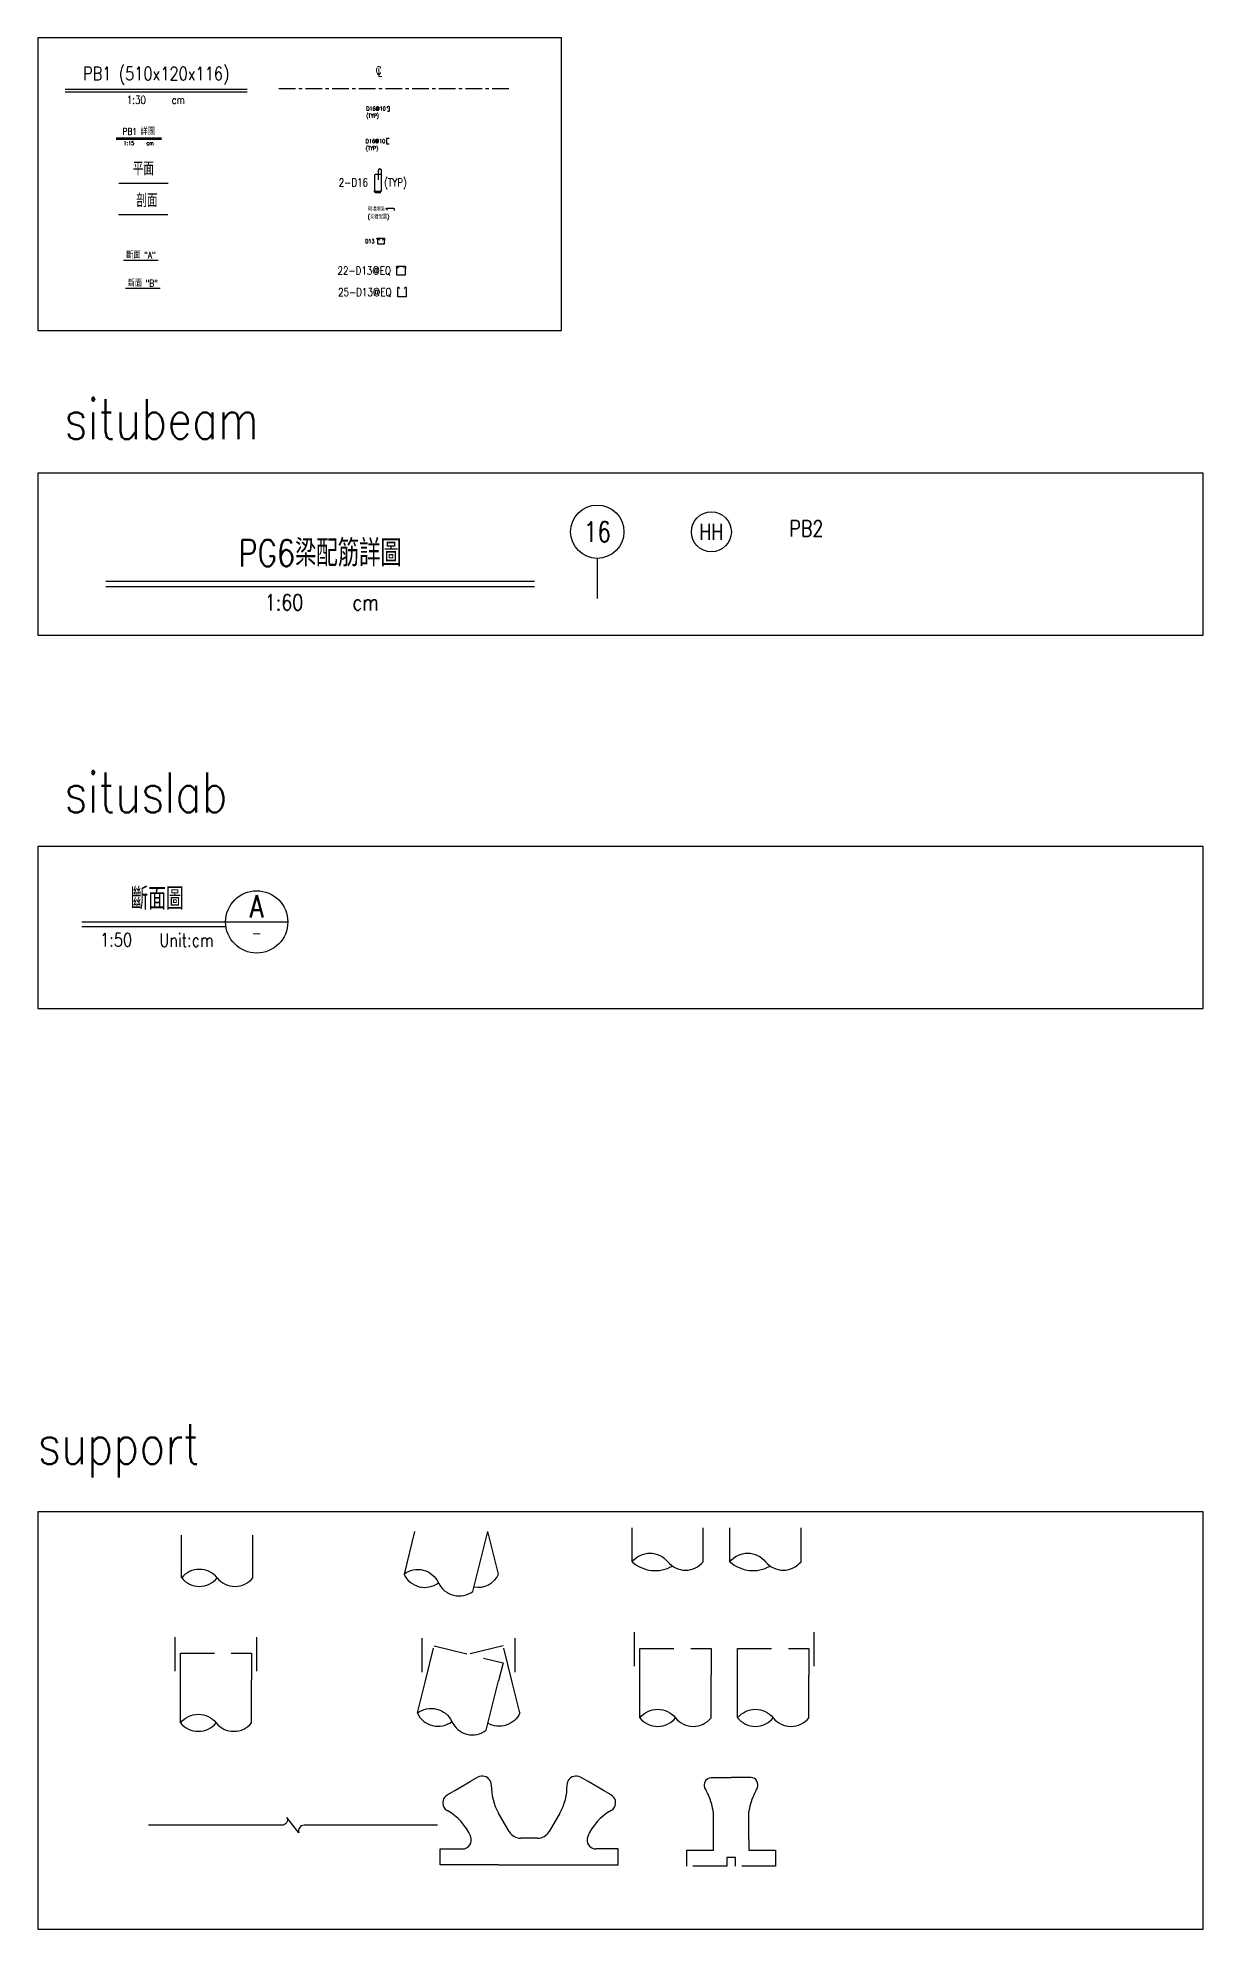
# Model space of a CAD drawing. Extents: x -4754 to 4964, y -19960 to 3942.
# Drawn here: x -4252 to -2940, y -1676 to 451 of the extents above; entities that cross this region are included whole.
import ezdxf
from ezdxf.enums import TextEntityAlignment as Align

# ---------------------------------------------------------------- set-up
doc = ezdxf.new("R2010")
doc.units = 0
doc.header["$LTSCALE"] = 3
doc.linetypes.add('CENTER', pattern=[2, 1.25, -0.25, 0.25, -0.25])
doc.linetypes.add('DASHED', pattern=[19.05, 12.7, -6.35])
doc.layers.get('0').update_dxf_attribs({"linetype": 'CONTINUOUS'})
doc.layers.add('HB_0', color=7, linetype='CONTINUOUS', transparency=0.5)
for name, color, linetype in [('HB_SYMBOLS', 7, 'CONTINUOUS'), ('HB_TXT_CTEXT', 2, 'CONTINUOUS'), ('大樑編號', 2, 'CONTINUOUS'), ('鋼筋', 3, 'CONTINUOUS')]:
    doc.layers.add(name, color=color, linetype=linetype)
doc.styles.get("Standard").update_dxf_attribs({"font": 'ROMANS.shx', "width": 0.8, "bigfont": 'chineset.shx'})

# ---------------------------------------------------------------- blocks, each defined once
blk = doc.blocks.new('beam_Topview')
at = {"layer": 'HB_TXT_CTEXT', "color": 4, "linetype": 'Continuous'}
blk.add_line((-27.8, 0), (27.8, 0), dxfattribs=at)
at = {"layer": 'HB_TXT_CTEXT', "color": 4, "linetype": 'Continuous', "width": 0.8}
blk.add_text('平面', height=15, rotation=360, dxfattribs=at).set_placement((0, 16.5), align=Align.MIDDLE)
blk = doc.blocks.new('beam_SectionSide')
at = {"layer": 'HB_TXT_CTEXT', "color": 4, "linetype": 'Continuous'}
blk.add_line((-27.8, 0), (27.8, 0), dxfattribs=at)
at = {"layer": 'HB_TXT_CTEXT', "color": 4, "linetype": 'Continuous', "width": 0.8}
blk.add_text(' 剖面', height=15, rotation=360, dxfattribs=at).set_placement((0, 16.5), align=Align.MIDDLE)
blk = doc.blocks.new('beam_SectionA')
at = {"layer": 'HB_TXT_CTEXT', "color": 4, "linetype": 'Continuous'}
blk.add_line((-19.5, 0), (19.5, 0), dxfattribs=at)
at = {"layer": 'HB_TXT_CTEXT', "color": 4, "linetype": 'Continuous', "width": 0.8}
blk.add_text('斷面 "A"', height=7.5, rotation=360, dxfattribs=at).set_placement((0, 6.6), align=Align.MIDDLE)
blk = doc.blocks.new('beam_SectionB')
at = {"layer": 'HB_TXT_CTEXT', "color": 4, "linetype": 'Continuous'}
blk.add_line((-19.5, 0), (19.5, 0), dxfattribs=at)
at = {"layer": 'HB_TXT_CTEXT', "color": 4, "linetype": 'Continuous', "width": 0.8}
blk.add_text('斷面 "B"', height=7.5, rotation=360, dxfattribs=at).set_placement((0, 6.6), align=Align.MIDDLE)
blk = doc.blocks.new('beam_title')
at = {"layer": 'HB_TXT_CTEXT', "color": 3, "linetype": 'Continuous'}
blk.add_line((-102.5, 3), (102.5, 3), dxfattribs=at)
at = {"layer": 'HB_TXT_CTEXT', "color": 1, "linetype": 'Continuous'}
blk.add_line((-102.5, 0), (102.5, 0), dxfattribs=at)
at = {"color": 3, "linetype": 'Continuous', "width": 0.8}
blk.add_attdef('A', text='', height=15, dxfattribs=at).set_placement((0, 19.5), align=Align.MIDDLE)
at = {"color": 2, "linetype": 'Continuous', "width": 0.8}
for tag, p in [('1:30', (-22.4, -9)), ('CM', (24.8, -9))]:
    blk.add_attdef(tag, text='', height=9, dxfattribs=at).set_placement(p, align=Align.MIDDLE)
blk = doc.blocks.new('beam_titleD')
at = {"layer": 'HB_TXT_CTEXT', "color": 3, "linetype": 'Continuous'}
blk.add_line((-25.6, 1.5), (25.6, 1.5), dxfattribs=at)
at = {"layer": 'HB_TXT_CTEXT', "color": 1, "linetype": 'Continuous'}
blk.add_line((-25.6, 0), (25.6, 0), dxfattribs=at)
at = {"color": 3, "linetype": 'Continuous', "width": 0.8}
blk.add_attdef('A', text='', height=7.5, dxfattribs=at).set_placement((-0.1, 9.6), align=Align.MIDDLE)
at = {"color": 2, "linetype": 'Continuous', "width": 0.8}
for tag, p in [('1:15', (-11.2, -4.5)), ('CM', (12.6, -4.5))]:
    blk.add_attdef(tag, text='', height=4.5, dxfattribs=at).set_placement(p, align=Align.MIDDLE)
blk = doc.blocks.new('cl')
at = {"layer": 'HB_TXT_CTEXT', "linetype": 'Continuous', "width": 0.8}
for s, p in [('C', (-0.18, 0.11)), ('L', (0.23, -0.56))]:
    blk.add_text(s, height=2.5, dxfattribs=at).set_placement(p, align=Align.MIDDLE)
blk = doc.blocks.new('rebar_Tie_90_90')
at = {"layer": 'HB_TXT_CTEXT', "linetype": 'Continuous'}
blk.add_lwpolyline([(26.4, 2.6), (23.6, 2.6, 0.414214), (23.4, 2.4), (23.4, -3.2, 0.414214), (23.6, -3.3), (26.4, -3.3)], format="xyb", dxfattribs=at)
at = {"color": 2, "linetype": 'Continuous', "width": 0.8}
for tag, p in [('D16@10', (0, -0.2)), ('(TYP)', (0, -8.2))]:
    blk.add_attdef(tag, text='', height=4.5, dxfattribs=at).set_placement(p, align=Align.MIDDLE_LEFT)
blk = doc.blocks.new('rebar_HoopUwithTie')
at = {"layer": 'HB_TXT_CTEXT', "linetype": 'Continuous'}
for points in [[(-6.8, 1.4), (-8, 2.6, -0.668179), (-7.6, 3.6), (-0.1, 3.6, -0.414214), (0.5, 3), (0.5, 1.1)], [(-2.2, 1.4), (-1, 2.6, -0.668179), (0, 2.2), (0, -3.3), (-6.9, -3.3), (-6.9, 2.2, -0.668179), (-5.9, 2.6), (-4.7, 1.4)]]:
    blk.add_lwpolyline(points, format="xyb", dxfattribs=at)
at = {"color": 2, "linetype": 'Continuous', "width": 0.8}
blk.add_attdef('D13', text='', height=4.5, dxfattribs=at).set_placement((-21.3, 0), align=Align.MIDDLE_LEFT)
blk = doc.blocks.new('rebar_Tie_180_90')
at = {"layer": 'HB_TXT_CTEXT', "linetype": 'Continuous'}
blk.add_lwpolyline([(23.9, 0.5), (23.9, 1.8, -1), (25.9, 1.8), (25.9, -2.6, -0.414214), (25.3, -3.2), (23.7, -3.2)], format="xyb", dxfattribs=at)
at = {"color": 2, "linetype": 'Continuous', "width": 0.8}
for tag, p in [('D16@10', (0, 0)), ('(TYP)', (0, -8))]:
    blk.add_attdef(tag, text='', height=4.5, dxfattribs=at).set_placement(p, align=Align.MIDDLE_LEFT)
blk = doc.blocks.new('rebar_Tie_135_90')
at = {"layer": '鋼筋', "color": 7, "linetype": 'Continuous'}
blk.add_lwpolyline([(22.4, -1.3), (21.2, -0.1, -0.668179), (21.6, 1), (29.1, 1, -0.414214), (29.7, 0.4), (29.7, -1.6)], format="xyb", dxfattribs=at)
at = {"color": 2, "linetype": 'Continuous', "width": 0.8}
for tag, p in [('現場綁紮', (0.2, 0)), ('(交錯配置)', (0.2, -8.5))]:
    blk.add_attdef(tag, text='', height=4.5, dxfattribs=at).set_placement(p, align=Align.MIDDLE_LEFT)
blk = doc.blocks.new('rebar_2Tie_180_90')
at = {"layer": 'HB_TXT_CTEXT', "linetype": 'Continuous'}
for points in [[(45.7, 9.3), (39.8, 9.3, 0.414214), (38.6, 8.1), (38.6, -9.6)], [(46.5, -8.7), (46.5, 13.7, 1), (42.7, 13.7), (42.7, 3.3)], [(46.5, -8.7, -0.414214), (45.3, -9.9), (37.8, -9.9)], [(38.6, -9.6, 0.414214), (39.8, -10.8), (45.7, -10.8)]]:
    blk.add_lwpolyline(points, format="xyb", dxfattribs=at)
at = {"color": 2, "linetype": 'Continuous', "width": 0.8}
for tag, p in [('2-D16', (-1.7, 0.4)), ('(TYP)', (49.4, 0.4))]:
    blk.add_attdef(tag, text='', height=9, dxfattribs=at).set_placement(p, align=Align.MIDDLE_LEFT)
blk = doc.blocks.new('dim_rebar_HoopU')
at = {"linetype": 'Continuous'}
blk.add_lwpolyline([(44.2, 4.5), (45.4, 5.7, -0.668179), (46.5, 5.3), (46.5, -4.7), (37, -4.7), (37, 5.3, -0.668179), (38.1, 5.7), (39.3, 4.5)], format="xyb", dxfattribs=at)
at = {"linetype": 'Continuous', "width": 0.8}
blk.add_attdef('25-D13@EQ', text='', height=9, dxfattribs=at).set_placement((0, 0), align=Align.MIDDLE)
blk = doc.blocks.new('dim_rebar_HoopUwithTie')
at = {"linetype": 'Continuous'}
for points in [[(37.7, 3.1), (36.5, 4.3, -0.668179), (36.9, 5.3), (45.8, 5.3, -0.414214), (46.4, 4.7), (46.4, 2.8)], [(43.9, 4), (45.1, 5.2, -0.668179), (46.1, 4.8), (46.1, -4.9), (36.7, -4.9), (36.7, 4.8, -0.668179), (37.7, 5.2), (38.9, 4)]]:
    blk.add_lwpolyline(points, format="xyb", dxfattribs=at)
at = {"linetype": 'Continuous', "width": 0.8}
blk.add_attdef('22-D13@EQ', text='', height=9, dxfattribs=at).set_placement((0, 0), align=Align.MIDDLE)
blk = doc.blocks.new('title_beam')
at = {"color": 3, "linetype": 'Continuous'}
blk.add_line((-241.2, 0), (241.2, 0), dxfattribs=at)
at = {"color": 1, "linetype": 'Continuous'}
blk.add_line((-241.2, -6), (241.2, -6), dxfattribs=at)
at = {"color": 3, "linetype": 'Continuous', "width": 0.8}
blk.add_attdef('TITLE', text='', height=30, dxfattribs=at).set_placement((0, 33), align=Align.MIDDLE)
at = {"linetype": 'Continuous', "width": 0.8}
blk.add_attdef('SCALE', text='', height=18, dxfattribs=at).set_placement((-40.6, -24), align=Align.MIDDLE)
blk.add_attdef('CM', (36.5, -33), '', height=18, dxfattribs=at)
blk = doc.blocks.new('line_tag')
at = {"layer": 'HB_SYMBOLS', "color": 4, "linetype": 'Continuous'}
blk.add_circle((0, 0), 22.5, dxfattribs=at)
at = {"color": 4, "linetype": 'Continuous', "width": 0.8}
blk.add_attdef('A', text='', height=18, dxfattribs=at).set_placement((0, 0), align=Align.MIDDLE)
blk = doc.blocks.new('line_guide')
at = {"color": 4, "linetype": 'Continuous'}
blk.add_line((0, 0), (0, -45), dxfattribs=at)
blk.add_circle((0, 30), 30, dxfattribs=at)
at = {"color": 4, "linetype": 'Continuous', "width": 0.8}
blk.add_attdef('A', text='', height=22.5, dxfattribs=at).set_placement((0, 30), align=Align.MIDDLE)
blk = doc.blocks.new('fender_bottom')
at = {"color": 1, "linetype": 'Continuous'}
blk.add_lwpolyline([(162.5, 0), (12.5, 0, 0.529473), (6.7, -8.6), (-6.7, 8.6, -0.532815), (-12.5, 0), (-162.5, 0)], format="xyb", dxfattribs=at)
blk = doc.blocks.new('fender_top_transverse')
at = {"layer": 'HB_0', "color": 1, "linetype": 'Continuous'}
for points in [[(-20, 30), (-20, 60, 0.07193), (-25.7, 80.5, -0.041495), (-29.5, 88.2, -0.488993), (-22.5, 100), (0, 100)], [(20, 30), (20, 60, -0.07193), (25.7, 80.5, 0.041495), (29.5, 88.2, 0.488993), (22.5, 100), (0, 100)]]:
    blk.add_lwpolyline(points, format="xyb", dxfattribs=at)
at = {"layer": 'HB_0', "color": 252, "linetype": 'DASHED'}
blk.add_lwpolyline([(20, 30), (20, 18), (50, 18), (50, 0), (5, 0), (5, 10), (-5, 10), (-5, 0), (-50, 0), (-50, 18), (-20, 18), (-20, 30)], dxfattribs=at)
blk = doc.blocks.new('pile_vertical_with_pilecap')
at = {"linetype": 'Continuous'}
for p, q in [((-40, -48.1), (-40, 0)), ((-40, -48.1), (-40, 0)), ((40, -48.1), (40, 0)), ((40, -48.1), (40, 0))]:
    blk.add_line(p, q, dxfattribs=at)
for centre, start, end in [((-20, -64.1), 38.718, 141.282), ((-20, -64.1), 38.718, 141.282), ((-20, -32), 218.718, 321.282), ((-20, -32), 218.718, 321.282), ((20, -32), 218.718, 321.282), ((20, -32), 218.718, 321.282)]:
    blk.add_arc(centre, 25.6, start, end, dxfattribs=at)
blk = doc.blocks.new('racked_with_pilecap_Transverse')
at = {"linetype": 'Continuous'}
for points in [[(-41.2, 0), (-53.2, -48.1)], [(24.4, -67.5), (41.2, 0)]]:
    blk.add_lwpolyline(points, dxfattribs=at)
blk.add_lwpolyline([(53.2, -48.1), (41.2, 0)])
for points in [[(-53.2, -48.1, -0.48), (-14.4, -57.8, 0.48), (24.4, -67.5, 0.48)], [(-53.2, -48.1, 0.48), (-14.4, -57.8, 0.48)], [(25.6, -62.6, 0.340232), (53.2, -48.1)]]:
    blk.add_lwpolyline(points, format="xyb", dxfattribs=at)
blk = doc.blocks.new('racked_with_pilecap_Longitude')
for p, q in [((-95, -38.1), (-95, 0)), ((-15, -38.1), (-15, 0)), ((15, -38.1), (15, 0)), ((95, -38.1), (95, 0))]:
    blk.add_line(p, q)
for points in [[(-95, -38.1, -0.48), (-55, -38.1, 0.48), (-15, -38.1, 0.48)], [(-95, -38.1, 0.326111), (-49.8, -43, 0.326111)], [(15, -38.1, -0.48), (55, -38.1, 0.48), (95, -38.1, 0.48)], [(15, -38.1, 0.326111), (60.2, -43, 0.326111)]]:
    blk.add_lwpolyline(points, format="xyb")
blk = doc.blocks.new('fender_top_longitude')
at = {"color": 7, "linetype": 'Continuous'}
for p, q in [((-83.7, 83.7), (-66.3, 93.7)), ((-57.7, 98.7), (-66.3, 93.7)), ((66.3, 93.7), (57.7, 98.7)), ((83.7, 83.7), (66.3, 93.7)), ((-92.3, 78.7), (-83.7, 83.7)), ((92.3, 78.7), (83.7, 83.7)), ((-22.4, 37.5), (-34.4, 58.3)), ((34.4, 58.3), (22.4, 37.5)), ((0, 30), (-9.4, 30)), ((9.4, 30), (0, 30)), ((-100, 18), (-75.1, 18)), ((-35, 0), (-100, 0)), ((-35, 0), (35, 0)), ((35, 0), (100, 0)), ((100, 18), (75.1, 18)), ((100, 0), (100, 18))]:
    blk.add_line(p, q, dxfattribs=at)
for centre, radius, start, end in [((-52.7, 90), 10, 30, 120), ((-53.2, 89.6), 10.7, 1.3853, 30.3798), ((17.4, 88.6), 60, 178.7643, 210.2362), ((-17.4, 88.6), 60, 329.7638, 1.2357), ((53.2, 89.6), 10.7, 149.6202, 178.6147), ((52.7, 90), 10, 60, 150), ((-87.3, 70), 10, 120, 210), ((-86.7, 70.3), 10.7, 209.6202, 238.6147), ((87.3, 70), 10, 330, 60), ((86.7, 70.3), 10.7, 301.3853, 330.3798), ((-121.1, 8.6), 60, 22.8745, 61.2357), ((121.1, 8.6), 60, 118.7643, 157.1255), ((-75.1, 28), 10, 270, 22.8745), ((-9.4, 45), 15, 210, 270), ((9.4, 45), 15, 270, 330), ((75.1, 28), 10, 157.1255, 270)]:
    blk.add_arc(centre, radius, start, end, dxfattribs=at)
blk = doc.blocks.new('pile_vertical')
at = {"color": 252, "linetype": 'DASHED'}
for p, q in [((-46, 10), (-46, 50)), ((46, 10), (46, 50))]:
    blk.add_line(p, q, dxfattribs=at)
at = {"linetype": 'Continuous'}
for p, q in [((-40, -48.1), (-40, 0)), ((40, -48.1), (40, 0))]:
    blk.add_line(p, q, dxfattribs=at)
at = {"color": 252, "linetype": 'DASHED'}
blk.add_lwpolyline([(-40, 0), (-40, 30), (40, 30), (40, 0)], dxfattribs=at)
at = {"linetype": 'Continuous'}
for points in [[(-40, -48.1, -0.48), (0, -48.1, 0.48), (40, -48.1, 0.48)], [(-40, -48.1, 0.48), (0, -48.1, 0.48)]]:
    blk.add_lwpolyline(points, format="xyb", dxfattribs=at)
blk = doc.blocks.new('pile_racked_Transverse')
at = {"layer": 'HB_0', "color": 252, "linetype": 'DASHED'}
for p, q in [((-52.2, 10), (-52.2, 50)), ((52.2, 10), (52.2, 50))]:
    blk.add_line(p, q, dxfattribs=at)
at = {"layer": 'HB_0', "linetype": 'Continuous'}
for p, q in [((-57.7, -36), (-48.7, 0)), ((19.9, -55.4), (33.7, 0)), ((57.7, -36), (48.7, 0))]:
    blk.add_line(p, q, dxfattribs=at)
at = {"layer": 'HB_0', "color": 252, "linetype": 'DASHED'}
for points in [[(-48.7, 0), (-38.8, 39.7), (38.8, 20.3), (33.7, 0)], [(48.7, 0), (38.8, 39.7), (0, 30)]]:
    blk.add_lwpolyline(points, dxfattribs=at)
at = {"layer": 'HB_0', "linetype": 'Continuous'}
for points in [[(-57.7, -36, -0.48), (-18.9, -45.7, 0.48), (19.9, -55.4, 0.48)], [(-57.7, -36, 0.48), (-18.9, -45.7, 0.48)], [(57.7, -36, -0.439137), (21.8, -47.6, -0.439137)]]:
    blk.add_lwpolyline(points, format="xyb", dxfattribs=at)
blk = doc.blocks.new('pile_racked_Longitude')
at = {"color": 252, "linetype": 'DASHED'}
for p, q in [((-101, 10), (-101, 50)), ((101, 10), (101, 50))]:
    blk.add_line(p, q, dxfattribs=at)
at = {"linetype": 'Continuous'}
for p, q in [((15, -48.1), (15, 0)), ((95, -48.1), (95, 0)), ((-95, -48.1), (-95, 0)), ((-15, -48.1), (-15, 0))]:
    blk.add_line(p, q, dxfattribs=at)
at = {"color": 252, "linetype": 'DASHED'}
for points in [[(-95, 0), (-95, 30), (-15, 30), (-15, 0)], [(15, 0), (15, 30), (95, 30), (95, 0)]]:
    blk.add_lwpolyline(points, dxfattribs=at)
at = {"linetype": 'Continuous'}
for points in [[(-95, -48.1, -0.48), (-55, -48.1, 0.48), (-15, -48.1, 0.48)], [(15, -48.1, -0.48), (55, -48.1, 0.48), (95, -48.1, 0.48)], [(-95, -48.1, 0.48), (-55, -48.1, 0.48)], [(15, -48.1, 0.48), (55, -48.1, 0.48)]]:
    blk.add_lwpolyline(points, format="xyb", dxfattribs=at)
blk = doc.blocks.new('SITU_SLAB_TITLE')
at = {"color": 3, "linetype": 'Continuous'}
for p, q in [((-80.8, 0), (80.8, 0)), ((80.8, 0), (150.8, 0))]:
    blk.add_line(p, q, dxfattribs=at)
at = {"color": 1, "linetype": 'Continuous'}
blk.add_line((-80.8, -5), (81.1, -5), dxfattribs=at)
at = {"color": 4, "linetype": 'Continuous'}
blk.add_circle((115.8, 0), 35, dxfattribs=at)
at = {"color": 3, "linetype": 'Continuous', "width": 0.8}
blk.add_attdef('斷面圖', text='', height=25, dxfattribs=at).set_placement((3.8, 27.5), align=Align.MIDDLE)
blk.add_attdef('A', text='', height=25, dxfattribs=at).set_placement((115.8, 5), align=Align.CENTER)
at = {"color": 2, "linetype": 'Continuous', "width": 0.8}
for tag, p in [('1:50', (-42.4, -20)), ('UNIT::CM', (36.7, -20))]:
    blk.add_attdef(tag, text='', height=15, dxfattribs=at).set_placement(p, align=Align.MIDDLE)
at = {"color": 1, "linetype": 'Continuous', "width": 0.8}
blk.add_attdef('HB2002', text='', height=12.5, dxfattribs=at).set_placement((115.8, -12.5), align=Align.MIDDLE)

msp = doc.modelspace()

# ---------------------------------------------------------------- linework, layer by layer
at = {"color": 7, "linetype": 'Continuous'}
msp.add_line((-3798.832, -1603.724), (-3798.832, -1585.724), dxfattribs=at)
at = {"linetype": 'Continuous'}
for points in [[(-4251.563, 451.479), (-4251.563, 122.318), (-3662.4, 122.318), (-3662.4, 451.479)], [(-4251.563, -38.148), (-4251.563, -220.236), (-2940.423, -220.236), (-2940.423, -38.148)], [(-4251.563, -458.148), (-4251.563, -640.236), (-2940.423, -640.236), (-2940.423, -458.148)], [(-4251.719, -1206.533), (-4251.719, -1675.945), (-2940.578, -1675.945), (-2940.578, -1206.533)]]:
    msp.add_lwpolyline(points, close=True, dxfattribs=at)
at = {"layer": 'HB_0', "color": 1, "linetype": 'CENTER', "ltscale": 5}
msp.add_lwpolyline([(-3980.549, 394.31), (-3718.934, 394.31)], dxfattribs=at)

# ---------------------------------------------------------------- block references
at = {"color": 0, "linetype": 'Continuous'}
for name, p, values in [('beam_title', (-4118.472, 390.702), {'A': 'PB1 (510x120x116)', '1:30': '1:30', 'CM': 'cm'}), ('beam_titleD', (-4138.019, 337.555), {'A': 'PB1 詳圖', '1:15': '1:15', 'CM': 'cm'})]:
    msp.add_blockref(name, p, dxfattribs=at).add_auto_attribs(values)
at = {"linetype": 'Continuous'}
for name, p, values in [('rebar_Tie_180_90', (-3882.117, 371.879), {'D16@10': 'D16@10', '(TYP)': '(TYP)'}), ('rebar_Tie_90_90', (-3882.771, 335.52), {'D16@10': 'D16@10', '(TYP)': '(TYP)'}), ('rebar_2Tie_180_90', (-3911.417, 288.397), {'2-D16': '2-D16', '(TYP)': '(TYP)'}), ('rebar_Tie_135_90', (-3880.609, 258.78), {'現場綁紮': '現場綁紮', '(交錯配置)': '(交錯配置)'}), ('rebar_HoopUwithTie', (-3862.037, 222.585), {'D13': 'D13'}), ('dim_rebar_HoopUwithTie', (-3884.424, 189.242), {'22-D13@EQ': '22-D13@EQ'}), ('dim_rebar_HoopU', (-3883.737, 164.98), {'25-D13@EQ': '25-D13@EQ'}), ('line_guide', (-3622.191, -134.055), {'A': '16'}), ('line_tag', (-3493.783, -104.181), {'A': 'HH'}), ('title_beam', (-3934.105, -159.523), {'TITLE': 'PG6梁配筋詳圖', 'SCALE': '1:60', 'CM': 'cm'})]:
    msp.add_blockref(name, p, dxfattribs=at).add_auto_attribs(values)
at = {"color": 0, "linetype": 'Continuous'}
for name, p in [('beam_Topview', (-4132.933, 288.045)), ('beam_SectionSide', (-4133.063, 252.898)), ('beam_SectionA', (-4135.711, 201.458)), ('beam_SectionB', (-4133.646, 169.713))]:
    msp.add_blockref(name, p, dxfattribs=at)
at = {"color": 7, "linetype": 'Continuous'}
msp.add_blockref('SITU_SLAB_TITLE', (-4121.241, -543), dxfattribs=at).add_auto_attribs({'A': 'A', 'HB2002': '-', '斷面圖': '斷面圖', '1:50': '1:50', 'UNIT::CM': 'Unit:cm'})
at = {"linetype": 'Continuous'}
for name, p in [('pile_vertical_with_pilecap', (-4049.865, -1232.746)), ('racked_with_pilecap_Transverse', (-3786.478, -1228.453)), ('racked_with_pilecap_Longitude', (-3487.944, -1224.49)), ('pile_racked_Longitude', (-3479.235, -1390.127)), ('pile_vertical', (-4051.137, -1395.664)), ('pile_racked_Transverse', (-3766.964, -1396.765)), ('fender_top_longitude', (-3698.832, -1603.724)), ('fender_top_transverse', (-3471.525, -1605.168)), ('fender_bottom', (-3964.643, -1559.027))]:
    msp.add_blockref(name, p, dxfattribs=at)
at = {"layer": 'HB_0', "linetype": 'Continuous', "xscale": 3.6, "yscale": 3.6, "zscale": 3.6}
msp.add_blockref('cl', (-3867.61, 414.499), dxfattribs=at)

# ---------------------------------------------------------------- texts
at = {"linetype": 'Continuous', "char_height": 45, "width": 231.61621, "attachment_point": 1}
for s, insert in [('{situbeam}', (-4221.792, 45.036)), ('situslab', (-4221.792, -374.964)), ('support', (-4251.719, -1107.817))]:
    msp.add_mtext(s, dxfattribs=dict(at, insert=insert))
at = {"layer": '大樑編號', "linetype": 'Continuous', "width": 0.8}
msp.add_text('PB2', height=18, rotation=360, dxfattribs=at).set_placement((-3386.95, -100.499), align=Align.MIDDLE)

doc.saveas('drawing.dxf')
